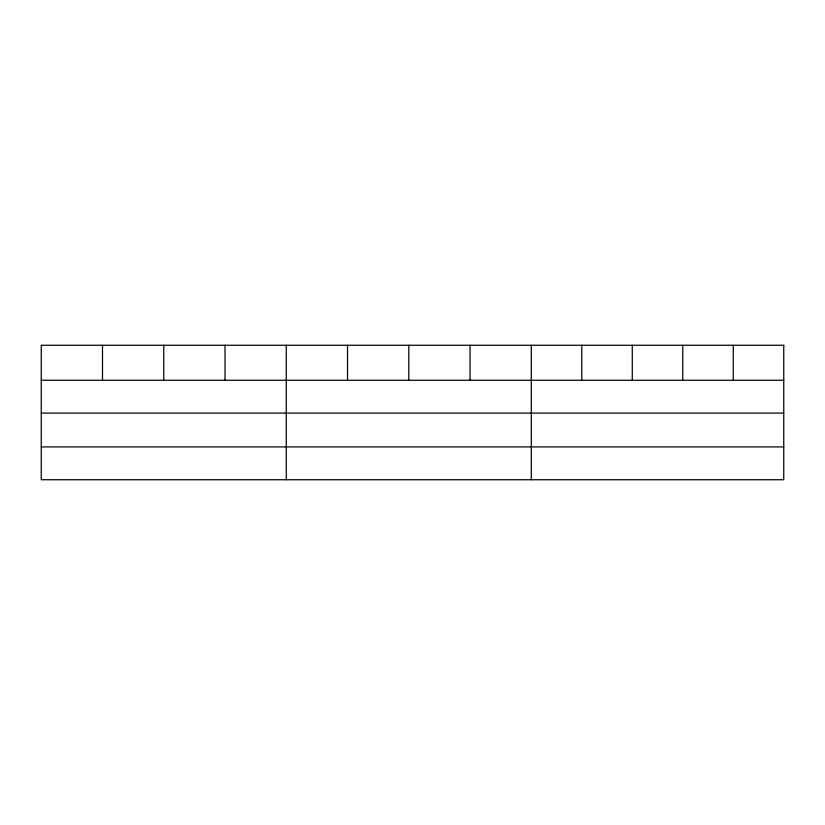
<?xml version="1.0" encoding="UTF-8"?>
<svg xmlns="http://www.w3.org/2000/svg" width="825" height="825" viewBox="0 0 825 825"><rect width="100%" height="100%" fill="white"/><g stroke="black" fill="none" stroke-linecap="round" stroke-linejoin="round"><path stroke-width="1.24" d="M41.25 380.273L783.75 380.273M41.25 413.098L783.75 413.098M41.25 446.913L783.75 446.913M733.26 345.262L733.26 380.273M682.77 345.262L682.77 380.273M632.28 345.262L632.28 380.273M581.79 345.262L581.79 380.273M531.3 345.262L531.3 479.738M470.044 345.262L470.044 380.273M408.787 345.262L408.787 380.273M347.531 345.262L347.531 380.273M286.275 345.262L286.275 479.738M225.019 345.262L225.019 380.273M163.763 345.262L163.763 380.273M102.506 345.262L102.506 380.273M783.75 345.262L41.25 345.262L41.25 479.738L783.75 479.738L783.75 345.262"/></g></svg>
